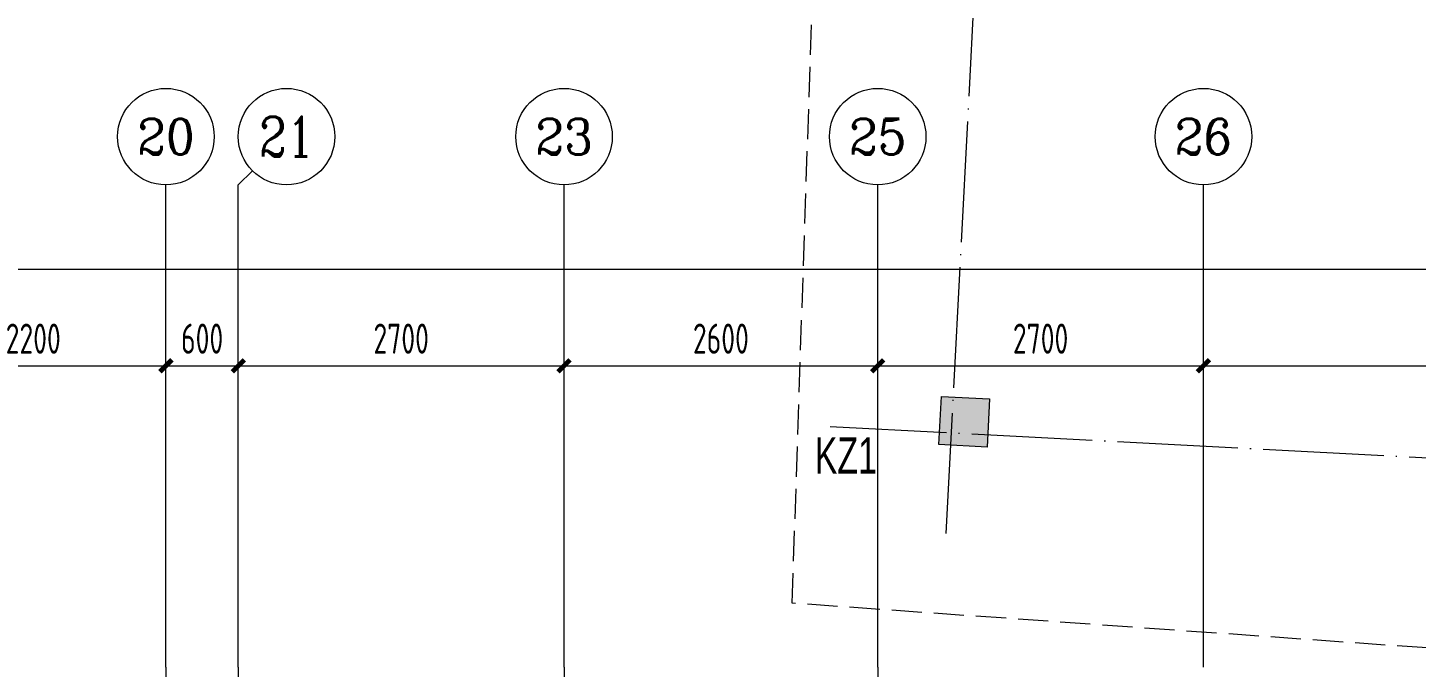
# Model space of a CAD drawing. Extents: x 5874492 to 7194610, y -939842 to -279257.
# Drawn here: x 6318999 to 6330508, y -457449 to -452146 of the extents above; entities that cross this region are included whole.
import ezdxf
from ezdxf.enums import TextEntityAlignment as Align

# ---------------------------------------------------------------- set-up
doc = ezdxf.new("R2010")
doc.units = 0
doc.header["$LTSCALE"] = 1000
doc.linetypes.add('DASH', pattern=[0.35, 0.25, -0.1])
doc.linetypes.add('DOTE', pattern=[2.42, 2, -0.2, 0.02, -0.2])
for name, color, linetype, lineweight in [('A-标注-轴号', 3, 'Continuous', 15), ('A-标注-轴号文字', 7, 'Continuous', 15), ('A-轴线-塔楼', 1, 'DOTE', 9), ('S-墙柱-COLU', 50, 'Continuous', 20), ('S-墙柱-HATCH', 251, 'Continuous', 20), ('S-板-BEAM-CON', 2, 'Continuous', 20), ('S-轴网-轴号', 3, 'Continuous', 20), ('S-轴网-轴线', 1, 'DOTE', 9), ('S-通用-TEXT', 7, 'Continuous', 20)]:
    doc.layers.add(name, color=color, linetype=linetype, lineweight=lineweight)
doc.styles.add('_TCH_AXIS', font='COMPLEX.shx', dxfattribs={"bigfont": 'hztxt.shx'})
doc.styles.add('BW_Dim', font='Bweng.shx', dxfattribs={"width": 0.7, "bigfont": 'hztxt.shx'})
doc.styles.add('COMPLEX', font='COMPLEX')
doc.styles.add('TSSD_REIN_T3', font='tssdeng.shx', dxfattribs={"width": 0.7, "bigfont": 'hztxt.shx'})
doc.dimstyles.new('_TCH_ARCH&&100', dxfattribs={"dimtxt": 250, "dimasz": 100, "dimexe": 100, "dimexo": 100, "dimgap": 100, "dimtad": 1, "dimdec": 0, "dimzin": 0, "dimdsep": 46, "dimtxsty": 'TSSD_REIN_T3', "dimblk": 'ARCHTICK', "dimcen": 0.09, "dimclrt": 7, "dimazin": 2, "dimtfac": 1, "dimtdec": 0, "dimtix": 1, "dimtmove": 2, "dimatfit": 3, "dimfxl": 0, "dimtolj": 1, "dimtzin": 0, "dimarcsym": 0})

# ---------------------------------------------------------------- blocks, each defined once
blk = doc.blocks.new('_AXISO')
blk.add_circle((0, 0), 0.5)
at = {"layer": 'S-轴网-轴号', "style": 'COMPLEX', "width": 1.041667}
blk.add_attdef('A', text='', height=0.56, dxfattribs=at).set_placement((-0.25, -0.28), (0.25, -0.28), align=Align.FIT)
blk = doc.blocks.new('_ArchTick')
at = {"color": 0, "linetype": 'ByBlock', "const_width": 0.4}
blk.add_lwpolyline([(-0.5, -0.5), (0.5, 0.5)], dxfattribs=at)
blk = doc.blocks.new('*D2415')
at = {"layer": 'A-标注-轴号', "color": 0, "lineweight": -2, "transparency": 16777216}
for p, q in [((0, 18540), (0, 21840)), ((47200, 18540), (47200, 21840)), ((0, 21740), (47200, 21740))]:
    blk.add_line(p, q, dxfattribs=at)
at = {"layer": 'Defpoints', "color": 0, "transparency": 16777216}
for p in [(47200, 21740), (0, 18440), (47200, 18440)]:
    blk.add_point(p, dxfattribs=at)
at = {"layer": 'A-标注-轴号', "color": 0, "lineweight": -2, "transparency": 16777216, "xscale": 100, "yscale": 100, "zscale": 100, "rotation": 180}
blk.add_blockref('_ArchTick', (0, 21740), dxfattribs=at)
at = {"layer": 'A-标注-轴号', "color": 0, "lineweight": -2, "transparency": 16777216, "xscale": 100, "yscale": 100, "zscale": 100}
blk.add_blockref('_ArchTick', (47200, 21740), dxfattribs=at)
at = {"layer": 'A-标注-轴号', "color": 7, "transparency": 16777216, "insert": (23600, 21965), "char_height": 250, "attachment_point": 5, "style": 'TSSD_REIN_T3'}
blk.add_mtext('\\A1;47200', dxfattribs=at)
blk = doc.blocks.new('*D2450')
at = {"layer": 'A-标注-轴号', "color": 0, "lineweight": -2, "transparency": 16777216}
for p, q in [((30300, 18540), (30300, 21040)), ((32500, 18540), (32500, 21040)), ((30300, 20940), (32500, 20940))]:
    blk.add_line(p, q, dxfattribs=at)
at = {"layer": 'Defpoints', "color": 0, "transparency": 16777216}
for p in [(32500, 20940), (30300, 18440), (32500, 18440)]:
    blk.add_point(p, dxfattribs=at)
at = {"layer": 'A-标注-轴号', "color": 0, "lineweight": -2, "transparency": 16777216, "xscale": 100, "yscale": 100, "zscale": 100, "rotation": 180}
blk.add_blockref('_ArchTick', (30300, 20940), dxfattribs=at)
at = {"layer": 'A-标注-轴号', "color": 0, "lineweight": -2, "transparency": 16777216, "xscale": 100, "yscale": 100, "zscale": 100}
blk.add_blockref('_ArchTick', (32500, 20940), dxfattribs=at)
at = {"layer": 'A-标注-轴号', "color": 7, "transparency": 16777216, "insert": (31400, 21165), "char_height": 250, "attachment_point": 5, "style": 'TSSD_REIN_T3'}
blk.add_mtext('\\A1;2200', dxfattribs=at)
blk = doc.blocks.new('*D2451')
at = {"layer": 'A-标注-轴号', "color": 0, "lineweight": -2, "transparency": 16777216}
for p, q in [((32500, 18540), (32500, 21040)), ((33100, 18540), (33100, 21040)), ((32500, 20940), (33100, 20940))]:
    blk.add_line(p, q, dxfattribs=at)
at = {"layer": 'Defpoints', "color": 0, "transparency": 16777216}
for p in [(33100, 20940), (32500, 18440), (33100, 18440)]:
    blk.add_point(p, dxfattribs=at)
at = {"layer": 'A-标注-轴号', "color": 0, "lineweight": -2, "transparency": 16777216, "xscale": 100, "yscale": 100, "zscale": 100, "rotation": 180}
blk.add_blockref('_ArchTick', (32500, 20940), dxfattribs=at)
at = {"layer": 'A-标注-轴号', "color": 0, "lineweight": -2, "transparency": 16777216, "xscale": 100, "yscale": 100, "zscale": 100}
blk.add_blockref('_ArchTick', (33100, 20940), dxfattribs=at)
at = {"layer": 'A-标注-轴号', "color": 7, "transparency": 16777216, "insert": (32800, 21165), "char_height": 250, "attachment_point": 5, "style": 'TSSD_REIN_T3'}
blk.add_mtext('\\A1;600', dxfattribs=at)
blk = doc.blocks.new('*D2452')
at = {"layer": 'A-标注-轴号', "color": 0, "lineweight": -2, "transparency": 16777216}
for p, q in [((33100, 18540), (33100, 21040)), ((35800, 18540), (35800, 21040)), ((33100, 20940), (35800, 20940))]:
    blk.add_line(p, q, dxfattribs=at)
at = {"layer": 'Defpoints', "color": 0, "transparency": 16777216}
for p in [(35800, 20940), (33100, 18440), (35800, 18440)]:
    blk.add_point(p, dxfattribs=at)
at = {"layer": 'A-标注-轴号', "color": 0, "lineweight": -2, "transparency": 16777216, "xscale": 100, "yscale": 100, "zscale": 100, "rotation": 180}
blk.add_blockref('_ArchTick', (33100, 20940), dxfattribs=at)
at = {"layer": 'A-标注-轴号', "color": 0, "lineweight": -2, "transparency": 16777216, "xscale": 100, "yscale": 100, "zscale": 100}
blk.add_blockref('_ArchTick', (35800, 20940), dxfattribs=at)
at = {"layer": 'A-标注-轴号', "color": 7, "transparency": 16777216, "insert": (34450, 21165), "char_height": 250, "attachment_point": 5, "style": 'TSSD_REIN_T3'}
blk.add_mtext('\\A1;2700', dxfattribs=at)
blk = doc.blocks.new('*D2453')
at = {"layer": 'A-标注-轴号', "color": 0, "lineweight": -2, "transparency": 16777216}
for p, q in [((35800, 18540), (35800, 21040)), ((38400, 18540), (38400, 21040)), ((35800, 20940), (38400, 20940))]:
    blk.add_line(p, q, dxfattribs=at)
at = {"layer": 'Defpoints', "color": 0, "transparency": 16777216}
for p in [(38400, 20940), (35800, 18440), (38400, 18440)]:
    blk.add_point(p, dxfattribs=at)
at = {"layer": 'A-标注-轴号', "color": 0, "lineweight": -2, "transparency": 16777216, "xscale": 100, "yscale": 100, "zscale": 100, "rotation": 180}
blk.add_blockref('_ArchTick', (35800, 20940), dxfattribs=at)
at = {"layer": 'A-标注-轴号', "color": 0, "lineweight": -2, "transparency": 16777216, "xscale": 100, "yscale": 100, "zscale": 100}
blk.add_blockref('_ArchTick', (38400, 20940), dxfattribs=at)
at = {"layer": 'A-标注-轴号', "color": 7, "transparency": 16777216, "insert": (37100, 21165), "char_height": 250, "attachment_point": 5, "style": 'TSSD_REIN_T3'}
blk.add_mtext('\\A1;2600', dxfattribs=at)
blk = doc.blocks.new('*D2454')
at = {"layer": 'A-标注-轴号', "color": 0, "lineweight": -2, "transparency": 16777216}
for p, q in [((38400, 18540), (38400, 21040)), ((41100, 18540), (41100, 21040)), ((38400, 20940), (41100, 20940))]:
    blk.add_line(p, q, dxfattribs=at)
at = {"layer": 'Defpoints', "color": 0, "transparency": 16777216}
for p in [(41100, 20940), (38400, 18440), (41100, 18440)]:
    blk.add_point(p, dxfattribs=at)
at = {"layer": 'A-标注-轴号', "color": 0, "lineweight": -2, "transparency": 16777216, "xscale": 100, "yscale": 100, "zscale": 100, "rotation": 180}
blk.add_blockref('_ArchTick', (38400, 20940), dxfattribs=at)
at = {"layer": 'A-标注-轴号', "color": 0, "lineweight": -2, "transparency": 16777216, "xscale": 100, "yscale": 100, "zscale": 100}
blk.add_blockref('_ArchTick', (41100, 20940), dxfattribs=at)
at = {"layer": 'A-标注-轴号', "color": 7, "transparency": 16777216, "insert": (39750, 21165), "char_height": 250, "attachment_point": 5, "style": 'TSSD_REIN_T3'}
blk.add_mtext('\\A1;2700', dxfattribs=at)
blk = doc.blocks.new('*D2455')
at = {"layer": 'A-标注-轴号', "color": 0, "lineweight": -2, "transparency": 16777216}
for p, q in [((41100, 18540), (41100, 21040)), ((47200, 18540), (47200, 21040)), ((41100, 20940), (47200, 20940))]:
    blk.add_line(p, q, dxfattribs=at)
at = {"layer": 'Defpoints', "color": 0, "transparency": 16777216}
for p in [(47200, 20940), (41100, 18440), (47200, 18440)]:
    blk.add_point(p, dxfattribs=at)
at = {"layer": 'A-标注-轴号', "color": 0, "lineweight": -2, "transparency": 16777216, "xscale": 100, "yscale": 100, "zscale": 100, "rotation": 180}
blk.add_blockref('_ArchTick', (41100, 20940), dxfattribs=at)
at = {"layer": 'A-标注-轴号', "color": 0, "lineweight": -2, "transparency": 16777216, "xscale": 100, "yscale": 100, "zscale": 100}
blk.add_blockref('_ArchTick', (47200, 20940), dxfattribs=at)
at = {"layer": 'A-标注-轴号', "color": 7, "transparency": 16777216, "insert": (44150, 21165), "char_height": 250, "attachment_point": 5, "style": 'TSSD_REIN_T3'}
blk.add_mtext('\\A1;6100', dxfattribs=at)
blk = doc.blocks.new('A$C3FF375C5')
at = {"layer": 'A-标注-轴号'}
for p, q in [((33217, 22557.4), (33099.8, 22440.3)), ((32499.9, 18440.3), (32499.9, 22440.3)), ((33099.8, 18440.3), (33099.8, 22440.3)), ((35799.9, 18440.3), (35799.9, 22440.3)), ((38399.9, 18440.3), (38399.9, 22440.3)), ((41099.9, 18440.3), (41099.9, 22440.3))]:
    blk.add_line(p, q, dxfattribs=at)
at = {"layer": 'A-轴线-塔楼', "ltscale": 0.5}
for p, q in [((38968.1, 19549.6), (39571.9, 31094.6)), ((55886.2, 19498.2), (38006.4, 20433.3))]:
    blk.add_line(p, q, dxfattribs=at)
at = {"layer": 'A-轴线-塔楼', "linetype": 'DOTE', "ltscale": 0.5}
for p, q in [((32499.9, 18440.3), (32499.9, 8100)), ((33099.9, 18440.3), (33099.9, 8100)), ((35800, 18440.3), (35800, 11400)), ((38400, 18440.3), (38400, 9840.2))]:
    blk.add_line(p, q, dxfattribs=at)
at = {"layer": 'A-标注-轴号'}
ref = blk.add_blockref('_AXISO', (32499.9, 22840.3), dxfattribs=dict(at, xscale=800, yscale=800, zscale=800))
ref.add_attrib('A', '20', dxfattribs={"layer": 'A-标注-轴号文字', "ltscale": 0.2, "height": 294.28, "style": '_TCH_AXIS'}).set_placement((32261.6, 22693.1), (32738.1, 22693.1), align=Align.FIT)
ref = blk.add_blockref('_AXISO', (33499.8, 22840.3), dxfattribs=dict(at, xscale=800, yscale=800, zscale=800))
ref.add_attrib('A', '21', dxfattribs={"layer": 'A-标注-轴号文字', "ltscale": 0.2, "height": 328.45, "style": '_TCH_AXIS'}).set_placement((33273.1, 22676.1), (33726.6, 22676.1), align=Align.FIT)
ref = blk.add_blockref('_AXISO', (35799.9, 22840.3), dxfattribs=dict(at, xscale=800, yscale=800, zscale=800))
ref.add_attrib('A', '23', dxfattribs={"layer": 'A-标注-轴号文字', "ltscale": 0.2, "height": 294.28, "style": '_TCH_AXIS'}).set_placement((35561.6, 22693.1), (36038.1, 22693.1), align=Align.FIT)
ref = blk.add_blockref('_AXISO', (38399.9, 22840.3), dxfattribs=dict(at, xscale=800, yscale=800, zscale=800))
ref.add_attrib('A', '25', dxfattribs={"layer": 'A-标注-轴号文字', "ltscale": 0.2, "height": 294.28, "style": '_TCH_AXIS'}).set_placement((38161.6, 22693.1), (38638.1, 22693.1), align=Align.FIT)
ref = blk.add_blockref('_AXISO', (41099.9, 22840.3), dxfattribs=dict(at, xscale=800, yscale=800, zscale=800))
ref.add_attrib('A', '26', dxfattribs={"layer": 'A-标注-轴号文字', "ltscale": 0.2, "height": 294.28, "style": '_TCH_AXIS'}).set_placement((40861.6, 22693.1), (41338.1, 22693.1), align=Align.FIT)
for p1, p2, distance, picture, middle in [((0, 18440.3), (47199.9, 18440.3), 3300, '*D2415', (23599.9, 21965.3)), ((30300, 18440.3), (32499.9, 18440.3), 2500, '*D2450', (31399.9, 21165.3)), ((32499.9, 18440.3), (33099.8, 18440.3), 2500, '*D2451', (32799.9, 21165.3)), ((33099.8, 18440.3), (35799.9, 18440.3), 2500, '*D2452', (34449.9, 21165.3)), ((35799.9, 18440.3), (38399.9, 18440.3), 2500, '*D2453', (37099.9, 21165.3)), ((38399.9, 18440.3), (41099.9, 18440.3), 2500, '*D2454', (39749.9, 21165.3)), ((41099.9, 18440.3), (47199.9, 18440.3), 2500, '*D2455', (44149.9, 21165.3))]:
    dim = blk.add_aligned_dim(p1=p1, p2=p2, distance=distance, dimstyle='_TCH_ARCH&&100', dxfattribs=at)
    dim.commit()
    dim.dimension.update_dxf_attribs({"geometry": picture, "text_midpoint": middle})

msp = doc.modelspace()

# ---------------------------------------------------------------- hatches: boundary and pattern name
at = {"layer": 'S-墙柱-HATCH', "ltscale": 0.2}
h = msp.add_hatch(color=256, dxfattribs=at)
h.dxf.hatch_style = 1
h.paths.add_polyline_path([(6326950.5, -455624), (6326971.4, -455224.5), (6326572, -455203.6), (6326551, -455603)])

# ---------------------------------------------------------------- linework, layer by layer
at = {"layer": 'S-墙柱-COLU'}
msp.add_lwpolyline([(6326572, -455203.6), (6326971.4, -455224.5), (6326950.5, -455624), (6326551, -455603)], close=True, dxfattribs=at)
at = {"layer": 'S-板-BEAM-CON', "linetype": 'DASH'}
msp.add_lwpolyline([(6327924.5, -478533.1), (6327924.5, -478533.1), (6327924.5, -467242.1), (6330948.9, -467242.1), (6330948.9, -457313.7), (6325335.5, -456918.2), (6325747.5, -444588.6), (6342927.6, -445514.5), (6340936.4, -482067.3), (6327810, -481279.7)], close=True, dxfattribs=at)

# ---------------------------------------------------------------- block references
at = {"layer": 'S-轴网-轴线', "ltscale": 0.2}
msp.add_blockref('A$C3FF375C5', (6287644.5, -475889.2), dxfattribs=at)

# ---------------------------------------------------------------- texts
at = {"layer": 'S-通用-TEXT', "color": 3, "style": 'BW_Dim', "width": 0.7}
msp.add_text('KZ1', height=300, dxfattribs=at).set_placement((6325522.5, -455543.7), align=Align.TOP_LEFT)

doc.saveas('drawing.dxf')
